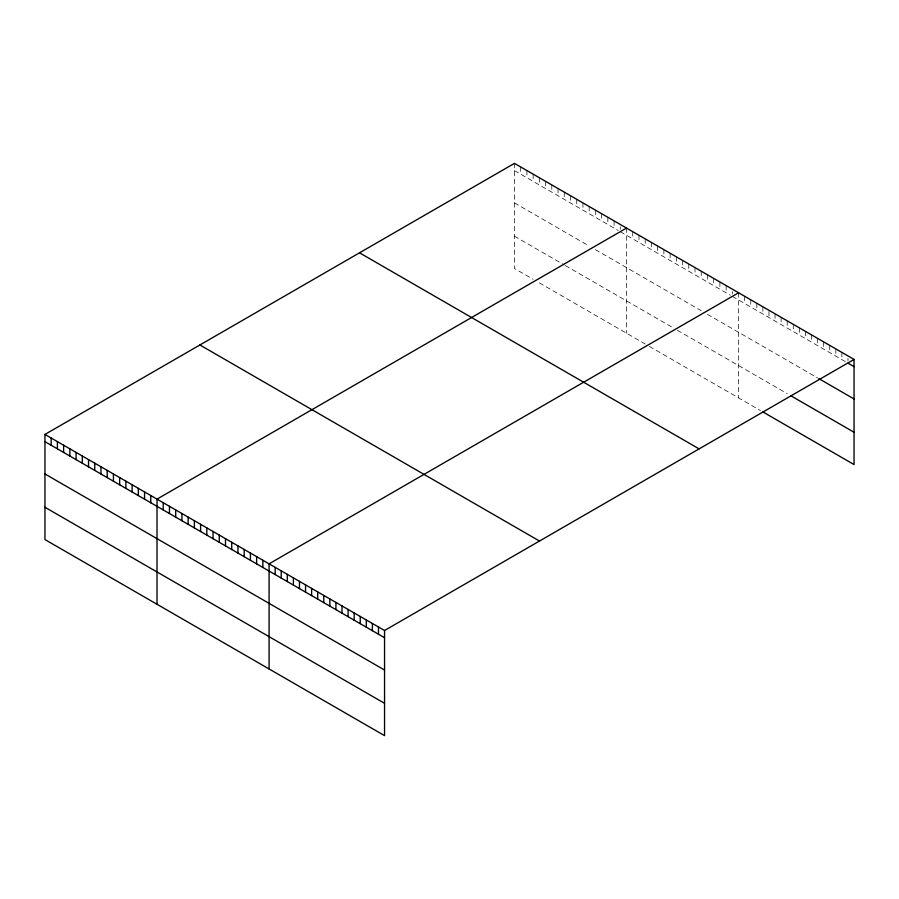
<?xml version="1.0" encoding="UTF-8"?>
<svg xmlns="http://www.w3.org/2000/svg" width="899" height="899" viewBox="0 0 899 899"><rect width="100%" height="100%" fill="white"/><g stroke="black" fill="none" stroke-linecap="round" stroke-linejoin="round"><path stroke-width="0.67" stroke-dasharray="4.5 3.37" d="M514.453 163.371L514.453 268.498L533.141 279.286M514.453 170.585L618.22 230.492M620.299 231.695L730.291 295.187M732.359 296.389L845.543 361.735M514.453 202.893L589.171 246.034M595.396 249.63L701.231 310.728M707.457 314.324L817.584 377.906M514.453 236.19L564.269 264.947M565.302 265.542L673.216 327.843M677.363 330.248L787.209 393.661M539.366 282.882L645.201 343.991M649.348 346.385L760.464 410.54M847.971 358.33L847.971 360.735M841.891 352.408L841.891 359.622M835.823 348.902L835.823 356.116M829.743 345.396L829.743 352.61M823.664 341.89L823.664 349.104M817.584 338.384L817.584 345.598M811.516 334.866L811.516 342.081M805.437 331.36L805.437 338.575M799.357 327.854L799.357 335.069M793.278 324.348L793.278 331.562M787.209 320.831L787.209 328.056M781.13 317.325L781.13 324.539M775.05 313.818L775.05 321.033M768.971 311.515L768.971 317.527M762.891 306.806L762.891 314.021M756.823 303.289L756.823 310.515M750.744 299.783L750.744 306.997M744.664 296.277L744.664 303.491M738.585 292.771L738.585 397.909M732.359 291.579L732.359 293.984M726.134 285.579L726.134 292.793M719.908 281.983L719.908 289.197M713.682 278.387L713.682 285.601M707.457 274.791L707.457 282.016M701.231 271.206L701.231 278.42M695.006 267.61L695.006 274.824M688.78 264.014L688.78 271.228M682.555 260.418L682.555 267.632M676.329 256.822L676.329 264.036M670.103 253.226L670.103 260.44M663.878 249.63L663.878 256.856M657.652 246.045L657.652 253.26M651.427 242.449L651.427 249.664M645.201 238.853L645.201 246.068M638.975 235.257L638.975 242.472M632.75 231.661L632.75 238.876M626.524 228.065L626.524 333.203M620.299 226.874L620.299 229.279M614.073 220.884L614.073 228.099M607.848 217.288L607.848 224.503M601.622 213.692L601.622 220.907M595.396 210.096L595.396 217.311M589.171 206.5L589.171 213.715M582.945 202.904L582.945 210.119M576.72 199.308L576.72 206.523M570.494 195.712L570.494 202.938M564.269 192.128L564.269 199.342M558.043 188.532L558.043 195.746M551.817 184.936L551.817 192.15M545.592 181.34L545.592 188.554M539.366 177.744L539.366 184.958M533.141 174.148L533.141 181.362M526.915 170.552L526.915 177.777M520.678 166.967L520.678 174.181"/><path stroke-width="1.35" d="M44.95 434.431L384.547 630.502L384.547 735.629L44.95 539.569L44.95 434.431L514.453 163.371L854.05 359.431L854.05 464.569L762.891 411.933M626.524 228.065L157.01 499.136L157.01 604.274M738.585 292.771L269.082 563.83L269.082 668.968M384.547 630.502L854.05 359.431M847.971 363.14L854.05 366.646M818.809 378.614L854.05 398.954M790.85 395.762L854.05 432.25M359.521 252.821L699.107 448.882M199.893 344.98L539.479 541.041M44.95 441.656L384.547 637.717M44.95 473.964L384.547 670.025M44.95 507.261L384.547 703.321M378.468 626.985L378.468 634.2M372.388 623.479L372.388 630.693M366.309 619.973L366.309 627.187M360.229 616.467L360.229 623.681M354.161 612.949L354.161 620.175M348.082 609.443L348.082 616.658M342.002 605.937L342.002 613.152M335.923 602.431L335.923 609.646M329.854 598.925L329.854 606.14M323.775 595.408L323.775 602.633M317.695 591.902L317.695 599.116M311.616 588.396L311.616 595.61M305.548 584.889L305.548 592.104M299.468 581.383L299.468 588.598M293.389 577.866L293.389 585.08M287.309 574.36L287.309 581.574M281.23 570.854L281.23 578.068M275.161 567.348L275.161 574.562M262.856 560.246L262.856 567.46M256.631 556.65L256.631 563.864M250.405 553.054L250.405 560.268M244.18 549.458L244.18 556.672M237.954 545.862L237.954 553.076M231.728 542.266L231.728 549.48M225.503 538.67L225.503 545.895M219.277 535.085L219.277 542.299M213.052 531.489L213.052 538.703M206.826 527.893L206.826 535.107M200.601 524.297L200.601 531.511M194.375 520.701L194.375 527.915M188.149 517.105L188.149 524.319M181.924 513.509L181.924 520.735M175.698 509.924L175.698 517.139M169.462 506.328L169.462 513.543M163.236 502.732L163.236 509.947M150.785 495.54L150.785 502.755M144.559 491.944L144.559 499.159M138.334 488.348L138.334 495.574M132.108 484.763L132.108 491.978M125.882 481.167L125.882 488.382M119.657 477.571L119.657 484.786M113.431 473.975L113.431 481.19M107.206 470.379L107.206 477.594M100.98 466.783L100.98 473.998M94.755 463.187L94.755 470.402M88.529 459.591L88.529 466.817M82.303 456.007L82.303 463.221M76.078 452.411L76.078 459.625M69.852 448.815L69.852 456.029M63.627 445.219L63.627 452.433M57.401 441.623L57.401 448.837M51.176 438.027L51.176 445.241"/></g></svg>
